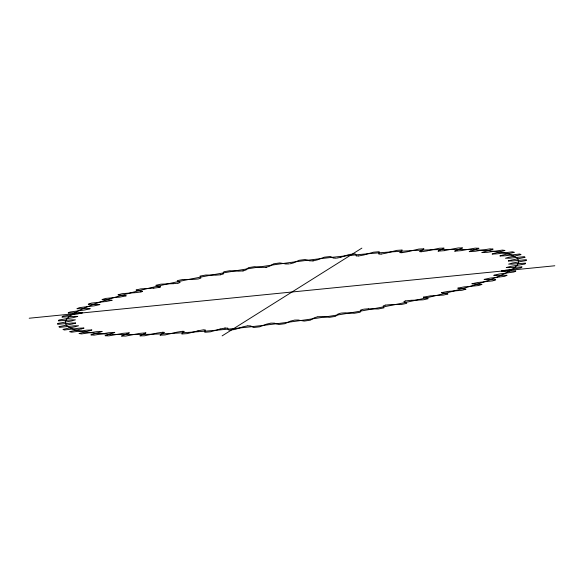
<?xml version="1.0" encoding="UTF-8"?>
<svg xmlns="http://www.w3.org/2000/svg" width="584" height="584" viewBox="0 0 584 584"><rect width="100%" height="100%" fill="white"/><g stroke="black" fill="none" stroke-linecap="round" stroke-linejoin="round"><path stroke-width="0.88" d="M160.505 286.912L158.717 287.511M423.48 297.132L430.598 295.847A64.459 8.3 -7.8 0 0 432.875 295.745L443.387 295.088A236.578 30.47 -7.8 0 0 448.008 293.942L443.723 293.044A64.459 8.3 -7.8 0 0 442.482 292.891L442.38 292.876M90.06 308.79L84.775 309.994A64.459 8.3 -7.8 0 0 82.008 310.345L70.007 312.017A236.578 30.47 -7.8 0 0 68.116 313.031L77.57 312.732A64.459 8.3 -7.8 0 0 79.913 312.615L82.672 312.71L77.818 313.929A64.459 8.3 -7.8 0 0 75.051 314.316L63.167 316.141A236.578 30.47 -7.8 0 0 61.911 317.097L72.117 316.557A64.459 8.3 -7.8 0 0 74.606 316.382L77.752 316.433L73.372 317.601A64.459 8.3 -7.8 0 0 70.635 318.032L59.006 319.988A236.578 30.47 -7.8 0 0 58.407 320.872L69.24 320.09A64.459 8.3 -7.8 0 0 71.847 319.864L75.38 319.842L71.496 320.981A64.459 8.3 -7.8 0 0 68.817 321.434L57.575 323.507A236.578 30.47 -7.8 0 0 57.648 324.303L68.97 323.295A64.459 8.3 -7.8 0 0 71.664 323.025L75.606 322.967M227.775 328.259L227.767 328.288A64.459 8.3 -7.8 0 0 227.731 328.697L228.811 330.121A236.578 30.47 -7.8 0 0 234.732 329.529L241.608 327.31A64.459 8.3 -7.8 0 0 242.966 326.814L247.499 325.828M356.218 255.785L356.247 255.668A64.459 8.3 -7.8 0 0 356.269 255.303L355.189 253.879A236.578 30.47 -7.8 0 0 349.268 254.471L342.392 256.69A64.459 8.3 -7.8 0 0 341.034 257.186L340.881 257.245M493.918 275.254L499.225 274.005A64.459 8.3 -7.8 0 0 501.992 273.655L513.993 271.983A236.578 30.47 -7.8 0 0 515.884 270.969L506.43 271.268A64.459 8.3 -7.8 0 0 504.087 271.385L501.349 271.326L501.641 271.034M153.753 288.146L153.402 288.153A64.459 8.3 -7.8 0 0 151.125 288.255L140.613 288.912A236.578 30.47 -7.8 0 0 135.992 290.058L140.277 290.956A64.459 8.3 -7.8 0 0 141.518 291.109L142.489 291.358M441.511 292.642L448.337 291.358A64.459 8.3 -7.8 0 0 450.775 291.204L461.849 290.321A236.578 30.47 -7.8 0 0 466.01 289.168L460.535 288.503A64.459 8.3 -7.8 0 0 459.039 288.401L458.79 288.387M223.197 273.962L220.307 274.808M360.803 310.053L363.175 309.279M83.95 328.15L81.76 328.836M500.028 255.894L502.707 255.069A64.459 8.3 -7.8 0 0 505.014 254.551L514.307 252.303A236.578 30.47 -7.8 0 0 512.292 251.821L500.276 253.412A64.459 8.3 -7.8 0 0 497.517 253.814L492.137 254.055L494.414 253.244A64.459 8.3 -7.8 0 0 496.546 252.726L504.963 250.47A236.578 30.47 -7.8 0 0 502.328 250.098L490.37 251.857A64.459 8.3 -7.8 0 0 487.647 252.295L481.836 252.595L483.756 251.879A64.459 8.3 -7.8 0 0 485.676 251.354L493.122 249.12A236.578 30.47 -7.8 0 0 489.903 248.864L478.143 250.77A64.459 8.3 -7.8 0 0 475.493 251.229L469.31 251.66M75.635 323.135L72.197 324.018A64.459 8.3 -7.8 0 0 69.613 324.5L58.896 326.653A236.578 30.47 -7.8 0 0 59.626 327.354L71.321 326.135A64.459 8.3 -7.8 0 0 74.066 325.814L78.541 325.77L75.475 326.675A64.459 8.3 -7.8 0 0 73.015 327.179L62.955 329.391A236.578 30.47 -7.8 0 0 64.335 329.989L76.256 328.573A64.459 8.3 -7.8 0 0 79.03 328.208L83.775 327.982M508.343 260.917L511.803 259.982A64.459 8.3 -7.8 0 0 514.387 259.5L525.104 257.347A236.578 30.47 -7.8 0 0 524.374 256.646L512.679 257.865A64.459 8.3 -7.8 0 0 509.934 258.186L505.467 258.245L508.525 257.325A64.459 8.3 -7.8 0 0 510.985 256.821L521.045 254.609A236.578 30.47 -7.8 0 0 519.665 254.011L507.744 255.427A64.459 8.3 -7.8 0 0 504.97 255.792L500.05 255.945M114.69 332.442L113.157 333.019A64.459 8.3 -7.8 0 0 111.456 333.537L105.076 335.727A236.578 30.47 -7.8 0 0 108.843 335.858L120.275 333.836A64.459 8.3 -7.8 0 0 122.815 333.347L129.378 332.851L128.225 333.413A64.459 8.3 -7.8 0 0 126.713 333.938L121.472 336.063A236.578 30.47 -7.8 0 0 125.735 336.07L136.7 333.946A64.459 8.3 -7.8 0 0 139.109 333.442L145.993 332.851L145.088 333.369A64.459 8.3 -7.8 0 0 143.905 333.858L139.861 335.88A236.578 30.47 -7.8 0 0 144.577 335.763L154.95 333.573A64.459 8.3 -7.8 0 0 157.198 333.055L162.673 332.245M469.288 251.602L470.565 251.062M111.975 300.307L105.872 301.541A64.459 8.3 -7.8 0 0 103.2 301.797L91.389 303.111A236.578 30.47 -7.8 0 0 88.286 304.22L95.937 304.403A64.459 8.3 -7.8 0 0 97.9 304.395L99.893 304.578L94.163 305.848A64.459 8.3 -7.8 0 0 91.433 306.155L79.453 307.651A236.578 30.47 -7.8 0 0 76.942 308.724L85.541 308.666A64.459 8.3 -7.8 0 0 87.71 308.6L90.075 308.717M472.003 283.736L478.128 282.459A64.459 8.3 -7.8 0 0 480.8 282.203L492.611 280.889A236.578 30.47 -7.8 0 0 495.714 279.78L488.063 279.597A64.459 8.3 -7.8 0 0 486.1 279.605L485.779 279.612M142.467 291.401L141.007 291.92M501.561 271.086L506.182 270.071A64.459 8.3 -7.8 0 0 508.949 269.684L520.833 267.859A236.578 30.47 -7.8 0 0 522.089 266.903L511.883 267.443A64.459 8.3 -7.8 0 0 509.394 267.618L506.248 267.552L510.628 266.399A64.459 8.3 -7.8 0 0 513.365 265.968L524.994 264.012A236.578 30.47 -7.8 0 0 525.593 263.128L514.76 263.91A64.459 8.3 -7.8 0 0 512.153 264.136L508.62 264.114L512.504 263.019A64.459 8.3 -7.8 0 0 515.183 262.566L526.425 260.493A236.578 30.47 -7.8 0 0 526.352 259.697L515.03 260.705A64.459 8.3 -7.8 0 0 512.336 260.975L508.357 260.968M222.124 335.88L361.876 248.12M340.786 257.281L336.72 258.143M220.241 328.967L225.227 328.055M220.066 329.026L220 329.048A64.459 8.3 -7.8 0 1 218.394 329.558L210.488 331.807A236.578 30.47 -7.8 0 1 204.772 332.289L204.991 330.683A64.459 8.3 -7.8 0 1 205.312 330.281L205.254 329.894L203.312 329.902M470.638 251.04L470.843 250.981A64.459 8.3 -7.8 0 0 472.544 250.463L478.924 248.273A236.578 30.47 -7.8 0 0 475.157 248.142L463.725 250.164A64.459 8.3 -7.8 0 0 461.185 250.653L454.629 251.156L455.841 250.565A64.459 8.3 -7.8 0 0 457.287 250.061L462.528 247.937A236.578 30.47 -7.8 0 0 458.265 247.93L447.3 250.054A64.459 8.3 -7.8 0 0 444.891 250.558L444.519 250.638M198.02 330.799L202.911 329.931M197.954 330.821L197.881 330.843A64.459 8.3 -7.8 0 1 196.034 331.362L187.201 333.617A236.578 30.47 -7.8 0 1 181.755 333.982L183.274 332.216A64.459 8.3 -7.8 0 1 183.894 331.778L184.208 331.369L182.442 331.303M140.927 291.942L135.663 292.642A64.459 8.3 -7.8 0 0 133.225 292.796L122.151 293.679A236.578 30.47 -7.8 0 0 117.99 294.832L123.465 295.497A64.459 8.3 -7.8 0 0 124.961 295.599L125.085 295.606M402.033 252.675L407.136 251.813A64.459 8.3 -7.8 0 1 409.194 251.295L418.859 249.061A236.578 30.47 -7.8 0 1 423.962 248.813L421.166 250.726A64.459 8.3 -7.8 0 1 420.261 251.186L419.648 251.631L421.064 251.762M90.009 330.654L91.87 329.96L86.483 330.186A64.459 8.3 -7.8 0 1 83.724 330.588L71.708 332.179A236.578 30.47 -7.8 0 1 69.693 331.697L78.986 329.449A64.459 8.3 -7.8 0 1 81.293 328.931L81.665 328.85M159.06 287.43L153.84 288.138M89.929 330.675L89.586 330.756A64.459 8.3 -7.8 0 0 87.454 331.274L79.037 333.53A236.578 30.47 -7.8 0 0 81.672 333.902L93.63 332.143A64.459 8.3 -7.8 0 0 96.353 331.705L102.163 331.405L100.244 332.121A64.459 8.3 -7.8 0 0 98.324 332.646L90.878 334.88A236.578 30.47 -7.8 0 0 94.097 335.136L105.857 333.23A64.459 8.3 -7.8 0 0 108.507 332.771L114.712 332.369M177.989 283.16L180.113 282.503L179.704 282.218A64.459 8.3 -7.8 0 1 179.025 281.955L177.251 280.641A236.578 30.47 -7.8 0 1 182.631 279.532L191.64 279.356A64.459 8.3 -7.8 0 1 193.53 279.371L198.202 278.984L200.962 277.969A64.459 8.3 -7.8 0 1 200.509 277.612L200.027 276.101A236.578 30.47 -7.8 0 1 205.692 275.035L213.788 275.108A64.459 8.3 -7.8 0 1 215.452 275.173L220.204 274.83M405.822 300.884L411.231 300.286A64.459 8.3 -7.8 0 0 413.333 300.242L423.144 299.826A236.578 30.47 -7.8 0 0 428.181 298.687L425.13 297.577A64.459 8.3 -7.8 0 0 424.166 297.365L424.042 297.344M177.901 283.182L173.171 283.707M444.424 250.653L438.007 251.149L438.912 250.631A64.459 8.3 -7.8 0 0 440.095 250.142L444.139 248.12A236.578 30.47 -7.8 0 0 439.424 248.237L429.05 250.427A64.459 8.3 -7.8 0 0 426.802 250.945L421.152 251.762M405.639 300.921L403.902 301.483L404.296 301.782A64.459 8.3 -7.8 0 1 404.975 302.045L406.749 303.359A236.578 30.47 -7.8 0 1 401.369 304.468L392.36 304.644A64.459 8.3 -7.8 0 1 390.47 304.629L385.396 305.089M385.199 305.133L383.111 306.082A64.459 8.3 -7.8 0 1 383.491 306.388L383.987 307.834A236.578 30.47 -7.8 0 1 378.308 308.965L370.212 308.892A64.459 8.3 -7.8 0 1 368.548 308.827L368.489 308.819M363.796 309.17L368.3 308.812M242.856 270.918L243.28 270.845M243.389 270.83L246.2 269.866A64.459 8.3 -7.8 0 1 246.419 269.472L248.528 267.64A236.578 30.47 -7.8 0 1 254.558 266.684L260.566 267.246A64.459 8.3 -7.8 0 1 261.712 267.421L265.866 267.282M242.747 270.932L238.265 271.173A64.459 8.3 -7.8 0 0 236.856 271.049L229.76 270.735A236.578 30.47 -7.8 0 0 223.876 271.75L223.059 273.436A64.459 8.3 -7.8 0 0 223.139 273.786L223.168 273.838M340.611 313.17L337.8 314.134A64.459 8.3 -7.8 0 1 337.581 314.528L335.471 316.36A236.578 30.47 -7.8 0 1 329.442 317.316L323.434 316.754A64.459 8.3 -7.8 0 1 322.288 316.579L318.024 316.732M341.253 313.068L345.735 312.827A64.459 8.3 -7.8 0 0 347.144 312.951L354.24 313.265A236.578 30.47 -7.8 0 0 360.124 312.25L360.941 310.564A64.459 8.3 -7.8 0 0 360.861 310.214L360.839 310.177M265.976 267.268L266.413 267.202M266.523 267.187L269.801 266.202A64.459 8.3 -7.8 0 1 270.312 265.778L273.692 263.807A236.578 30.47 -7.8 0 1 279.802 262.931L284.642 263.727A64.459 8.3 -7.8 0 1 285.51 263.953L289.189 263.939M317.587 316.798L314.214 317.784A64.459 8.3 -7.8 0 1 313.688 318.222L310.308 320.193A236.578 30.47 -7.8 0 1 304.198 321.069L299.358 320.273A64.459 8.3 -7.8 0 1 298.49 320.047L294.701 320.076L290.343 321.156A64.459 8.3 -7.8 0 1 289.54 321.609L284.934 323.689A236.578 30.47 -7.8 0 1 278.816 324.478L275.188 323.463A64.459 8.3 -7.8 0 1 274.619 323.186L271.137 323.12M290.058 263.822L293.657 262.844A64.459 8.3 -7.8 0 1 294.46 262.391L299.066 260.311A236.578 30.47 -7.8 0 1 305.184 259.522L308.812 260.537A64.459 8.3 -7.8 0 1 309.381 260.814L312.754 260.895M312.863 260.88L313.301 260.829M313.404 260.814L317.499 259.829A64.459 8.3 -7.8 0 1 318.587 259.347L324.354 257.186A236.578 30.47 -7.8 0 1 330.413 256.493L332.778 257.719A64.459 8.3 -7.8 0 1 333.055 258.04L335.968 258.223M270.699 323.171L266.501 324.171A64.459 8.3 -7.8 0 1 265.413 324.653L259.646 326.814A236.578 30.47 -7.8 0 1 253.587 327.507L251.222 326.281A64.459 8.3 -7.8 0 1 250.945 325.96L247.923 325.784M29.2 318.229L554.8 265.771M358.773 255.945L364 254.952A64.459 8.3 -7.8 0 1 365.606 254.441L373.512 252.193A236.578 30.47 -7.8 0 1 379.228 251.711L379.009 253.317A64.459 8.3 -7.8 0 1 378.688 253.719L378.826 254.12L381.089 254.069M358.671 255.96L356.24 255.887M224.811 328.091L227.782 328.157M381.184 254.062L386.119 253.157A64.459 8.3 -7.8 0 1 387.966 252.638L396.799 250.383A236.578 30.47 -7.8 0 1 402.245 250.018L400.726 251.784A64.459 8.3 -7.8 0 1 400.106 252.222L399.755 252.609L401.464 252.704M401.558 252.697L401.938 252.675M182.252 331.31L176.864 332.187A64.459 8.3 -7.8 0 1 174.806 332.705L165.141 334.939A236.578 30.47 -7.8 0 1 160.038 335.187L162.834 333.274A64.459 8.3 -7.8 0 1 163.739 332.814L164.352 332.369L162.848 332.238M495.852 275.414L493.947 275.305M495.94 275.414L496.291 275.4A64.459 8.3 -7.8 0 1 498.459 275.334L507.058 275.276A236.578 30.47 -7.8 0 1 504.547 276.349L492.567 277.845A64.459 8.3 -7.8 0 1 489.837 278.152L484.107 279.407L485.698 279.612M173.09 283.707L172.769 283.714A64.459 8.3 -7.8 0 0 170.667 283.758L160.855 284.174A236.578 30.47 -7.8 0 0 155.819 285.313L158.87 286.423A64.459 8.3 -7.8 0 0 159.833 286.635L160.512 286.846M125.151 295.606L126.253 295.825L119.757 297.125A64.459 8.3 -7.8 0 0 117.187 297.329L105.675 298.431A236.578 30.47 -7.8 0 0 102.025 299.57L108.624 299.993A64.459 8.3 -7.8 0 0 110.369 300.045L111.997 300.234M458.725 288.387L457.746 288.16L464.244 286.875A64.459 8.3 -7.8 0 0 466.813 286.671L478.325 285.569A236.578 30.47 -7.8 0 0 481.975 284.43L475.376 284.007A64.459 8.3 -7.8 0 0 473.631 283.955L472.033 283.802M442.168 292.854L441.519 292.672M423.918 297.322L423.495 297.168M169.856 333.486A228.687 29.456 -7.8 0 0 518.373 262.873A228.687 29.456 -7.8 0 0 187.771 279.641A228.687 29.456 -7.8 0 0 169.856 333.486"/></g></svg>
